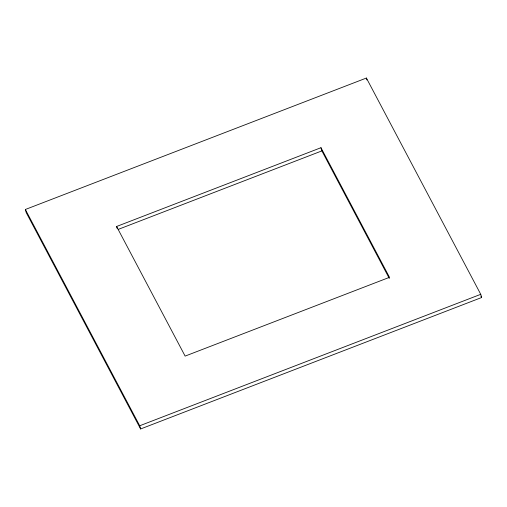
<?xml version="1.0" encoding="UTF-8"?>
<svg xmlns="http://www.w3.org/2000/svg" width="507" height="507" viewBox="0 0 507 507"><rect width="100%" height="100%" fill="white"/><g stroke="black" fill="none" stroke-linecap="round" stroke-linejoin="round"><path stroke-width="0.76" d="M25.35 209.486L366.39 78.04L480.744 294.32L481.65 297.514L140.61 428.96L26.256 212.68L25.35 209.486L139.71 425.766L140.61 428.96M116.597 226.483L320.969 147.708L389.503 277.323L185.125 356.098L116.597 226.483L117.136 228.404M118.239 229.392L321.875 150.902L389.3 278.425M139.71 425.766L480.744 294.32M480.909 296.113L481.65 297.514M366.39 78.04L366.929 79.954M320.969 147.708L321.875 150.902"/></g></svg>
